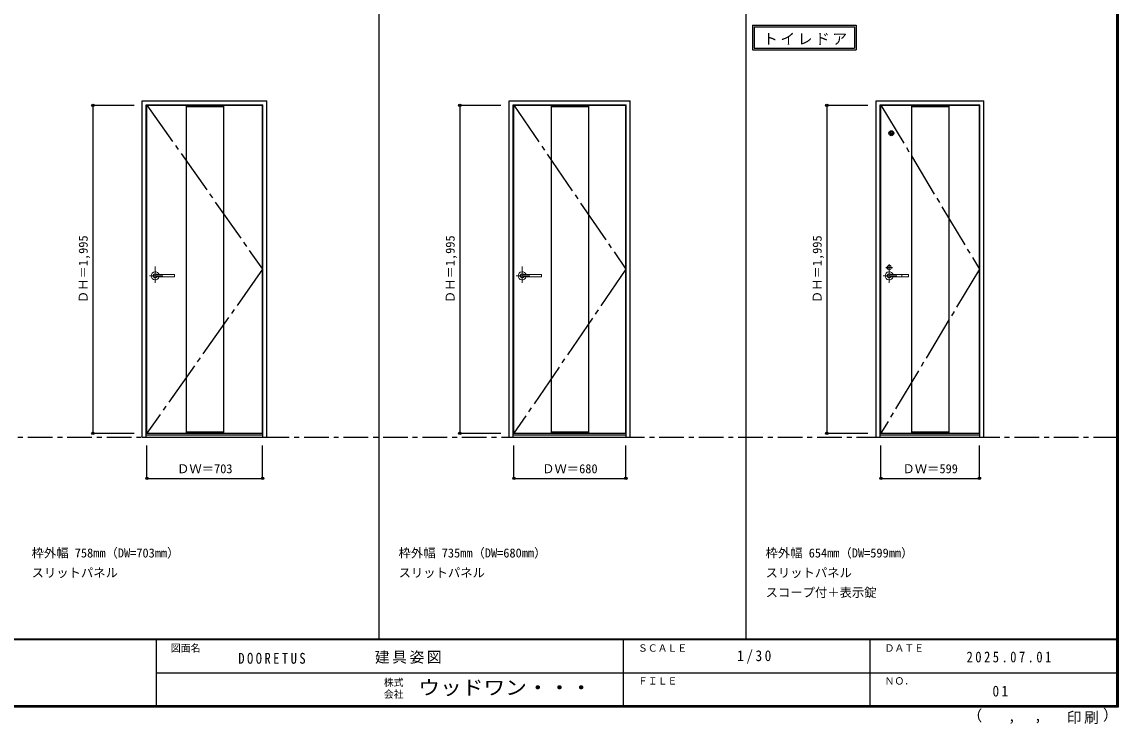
# Model space of a CAD drawing. Units: millimetres, scale not verified. Extents: x -6000 to 5700, y -4307 to 4260.
# Drawn here: x -966 to 5700, y -4307 to -36 of the extents above; entities that cross this region are included whole.
import ezdxf
from ezdxf.enums import TextEntityAlignment as Align

# ---------------------------------------------------------------- set-up
doc = ezdxf.new("R2010")
doc.units = ezdxf.units.MM
doc.header["$LTSCALE"] = 30
doc.header["$PDMODE"] = 32
doc.header["$PDSIZE"] = 15
for name, pattern in [('CHAIN1', [8, 5, -1, 1, -1]), ('CHAIN2', [12, 9, -1, 1, -1]), ('DASHED1', [1.8, 1.2, -0.6])]:
    doc.linetypes.add(name, pattern=pattern)
for name, color, linetype in [('0-1_通り芯', 7, 'CHAIN1'), ('0-2_扉', 3, 'Continuous'), ('0-3_仕上げ', 3, 'Continuous'), ('0-4_枠', 3, 'Continuous'), ('0-7', 7, 'CHAIN2'), ('0-A_文字', 7, 'Continuous'), ('0-B_寸法', 7, 'Continuous'), ('0-C_ハッチ', 4, 'DASHED1'), ('F-1_枠', 6, 'Continuous'), ('F-A_文字', 7, 'Continuous')]:
    doc.layers.add(name, color=color, linetype=linetype)
doc.layers.add('0-5_レバー', color=7, linetype='Continuous', lineweight=18)
doc.styles.add('ＭＳ ゴシック', font='')
doc.styles.get('ＭＳ ゴシック').set_extended_font_data('MS Gothic')

msp = doc.modelspace()

# ---------------------------------------------------------------- linework, layer by layer
at = {"layer": '0-1_通り芯', "color": 4}
msp.add_line((4288.5, -1530), (4328.5, -1530), dxfattribs=at)
at = {"layer": '0-1_通り芯'}
msp.add_line((-5490, -2562.5), (5700, -2562.5), dxfattribs=at)
at = {"layer": '0-2_扉'}
for p, q in [((-205.2, -542.5), (497.8, -542.5)), ((-205.2, -2537.5), (-205.2, -542.5)), ((497.8, -2537.5), (497.8, -542.5)), ((2026.4, -542.5), (2706.4, -542.5)), ((2026.4, -2537.5), (2026.4, -542.5)), ((2706.4, -2537.5), (2706.4, -542.5)), ((4258, -542.5), (4857, -542.5)), ((4258, -2537.5), (4258, -542.5)), ((4857, -2537.5), (4857, -542.5)), ((-205.2, -2537.5), (497.8, -2537.5)), ((2026.4, -2537.5), (2706.4, -2537.5)), ((4258, -2537.5), (4857, -2537.5))]:
    msp.add_line(p, q, dxfattribs=at)
at = {"layer": '0-2_扉', "color": 7}
msp.add_circle((4321, -712.5), 15, dxfattribs=at)
at = {"layer": '0-3_仕上げ'}
for p, q in [((32.3, -542.5), (32.3, -2537.5)), ((260.3, -542.5), (260.3, -2537.5)), ((2252.4, -542.5), (2252.4, -2537.5)), ((2480.4, -542.5), (2480.4, -2537.5)), ((4443.5, -542.5), (4443.5, -2537.5)), ((4671.5, -542.5), (4671.5, -2537.5))]:
    msp.add_line(p, q, dxfattribs=at)
at = {"layer": '0-3_仕上げ', "color": 7}
for p, q in [((32.3, -550.5), (260.3, -550.5)), ((2252.4, -550.5), (2480.4, -550.5)), ((4443.5, -550.5), (4671.5, -550.5)), ((32.3, -2529.5), (260.3, -2529.5)), ((2252.4, -2529.5), (2480.4, -2529.5)), ((4443.5, -2529.5), (4671.5, -2529.5))]:
    msp.add_line(p, q, dxfattribs=at)
at = {"layer": '0-4_枠'}
for p, q in [((-234.2, -515.5), (523.8, -515.5)), ((-234.2, -2562.5), (-234.2, -515.5)), ((523.8, -2562.5), (523.8, -515.5)), ((1997.4, -515.5), (2732.4, -515.5)), ((1997.4, -2562.5), (1997.4, -515.5)), ((2732.4, -2562.5), (2732.4, -515.5)), ((4229, -515.5), (4883, -515.5)), ((4229, -2562.5), (4229, -515.5)), ((4883, -2562.5), (4883, -515.5)), ((-210.2, -539.5), (499.8, -539.5)), ((-210.2, -2562.5), (-210.2, -539.5)), ((499.8, -2562.5), (499.8, -539.5)), ((2021.4, -539.5), (2708.4, -539.5)), ((2021.4, -2562.5), (2021.4, -539.5)), ((2708.4, -2562.5), (2708.4, -539.5)), ((4253, -539.5), (4859, -539.5)), ((4253, -2562.5), (4253, -539.5)), ((4859, -2562.5), (4859, -539.5)), ((-234.2, -2562.5), (523.8, -2562.5)), ((-210.2, -2547.5), (499.8, -2547.5)), ((1997.4, -2562.5), (2732.4, -2562.5)), ((2021.4, -2547.5), (2708.4, -2547.5)), ((4229, -2562.5), (4883, -2562.5)), ((4253, -2547.5), (4859, -2547.5))]:
    msp.add_line(p, q, dxfattribs=at)
at = {"layer": '0-5_レバー', "color": 4, "linetype": 'CHAIN1'}
for p, q in [((-154.7, -1523.54), (-154.7, -1623.39)), ((2076.9, -1523.54), (2076.9, -1623.39)), ((4308.5, -1510), (4308.5, -1623.39)), ((-107.9, -1580), (-190.92, -1580)), ((2123.7, -1580), (2040.68, -1580)), ((4355.3, -1580), (4272.28, -1580))]:
    msp.add_line(p, q, dxfattribs=at)
at = {"layer": '0-5_レバー'}
for p, q in [((-37.7, -1580), (-37.7, -1574.51)), ((-37.7, -1580), (-37.7, -1585.5)), ((2193.9, -1580), (2193.9, -1574.51)), ((2193.9, -1580), (2193.9, -1585.5)), ((4385, -1580), (4385, -1574.51)), ((4385, -1580), (4385, -1585.5)), ((4425.5, -1580), (4425.5, -1574.51)), ((4425.5, -1580), (4425.5, -1585.5))]:
    msp.add_line(p, q, dxfattribs=at)
for points in [[(-144.74, -1573.01), (-145.51, -1572.22), (-147.48, -1570.85), (-149.73, -1569.84), (-152.16, -1569.21), (-154.7, -1569), (-157.24, -1569.21), (-159.67, -1569.84), (-161.92, -1570.85), (-163.89, -1572.22), (-165.51, -1573.89), (-166.71, -1575.79), (-167.45, -1577.85), (-167.7, -1580), (-167.45, -1582.15), (-166.71, -1584.21), (-165.51, -1586.11), (-163.89, -1587.78), (-161.92, -1589.15), (-159.67, -1590.16), (-157.24, -1590.79), (-154.7, -1591), (-152.16, -1590.79), (-149.73, -1590.16), (-147.48, -1589.15), (-145.51, -1587.78), (-144.74, -1586.99)], [(-39.2, -1573), (-48.93, -1573), (-59.11, -1573), (-68.71, -1573), (-77.7, -1573), (-86.11, -1573), (-93.92, -1573), (-100.74, -1573), (-107.04, -1573), (-112.8, -1573), (-118.05, -1573), (-122.84, -1573), (-127.5, -1573), (-131.7, -1573), (-135.45, -1573), (-137.45, -1573), (-139.3, -1573), (-141.31, -1573.01), (-143.72, -1573.01), (-145.21, -1573.01), (-146.75, -1573.01), (-148.27, -1573.01), (-149.37, -1573.01), (-149.83, -1573.01), (-149.83, -1573.02)], [(-149.68, -1586.99), (-149.55, -1586.99), (-149.11, -1586.99), (-148.39, -1586.99), (-147.37, -1586.99), (-146.11, -1586.99), (-144.76, -1586.99), (-141.9, -1586.99), (-138.92, -1587), (-135.9, -1587), (-132.86, -1587), (-129.79, -1587), (-126.71, -1587), (-122.71, -1587), (-118.3, -1587), (-113.33, -1587), (-107.8, -1587), (-101.71, -1587), (-95.06, -1587), (-87.85, -1587), (-79.26, -1587), (-70, -1587), (-60.06, -1587), (-49.45, -1587), (-39.2, -1587)], [(-39.2, -1573), (-48.28, -1573), (-48.68, -1573)], [(2086.86, -1573.01), (2086.09, -1572.22), (2084.12, -1570.85), (2081.88, -1569.84), (2079.44, -1569.21), (2076.9, -1569), (2074.36, -1569.21), (2071.93, -1569.84), (2069.68, -1570.85), (2067.71, -1572.22), (2066.09, -1573.89), (2064.89, -1575.79), (2064.15, -1577.85), (2063.9, -1580), (2064.15, -1582.15), (2064.89, -1584.21), (2066.09, -1586.11), (2067.71, -1587.78), (2069.68, -1589.15), (2071.93, -1590.16), (2074.36, -1590.79), (2076.9, -1591), (2079.44, -1590.79), (2081.88, -1590.16), (2084.12, -1589.15), (2086.09, -1587.78), (2086.86, -1586.99)], [(2192.4, -1573), (2182.67, -1573), (2172.49, -1573), (2162.89, -1573), (2153.9, -1573), (2145.49, -1573), (2137.68, -1573), (2130.86, -1573), (2124.56, -1573), (2118.8, -1573), (2113.55, -1573), (2108.76, -1573), (2104.11, -1573), (2099.9, -1573), (2096.15, -1573), (2094.15, -1573), (2092.3, -1573), (2090.29, -1573.01), (2087.88, -1573.01), (2086.39, -1573.01), (2084.85, -1573.01), (2083.33, -1573.01), (2082.23, -1573.01), (2081.77, -1573.01), (2081.77, -1573.02)], [(2081.92, -1586.99), (2082.05, -1586.99), (2082.49, -1586.99), (2083.21, -1586.99), (2084.23, -1586.99), (2085.49, -1586.99), (2086.84, -1586.99), (2089.7, -1586.99), (2092.68, -1587), (2095.7, -1587), (2098.74, -1587), (2101.81, -1587), (2104.89, -1587), (2108.89, -1587), (2113.3, -1587), (2118.27, -1587), (2123.8, -1587), (2129.89, -1587), (2136.54, -1587), (2143.75, -1587), (2152.34, -1587), (2161.6, -1587), (2171.54, -1587), (2182.15, -1587), (2192.4, -1587)], [(2192.4, -1573), (2183.32, -1573), (2182.92, -1573)], [(4318.46, -1573.01), (4317.69, -1572.22), (4315.72, -1570.85), (4313.48, -1569.84), (4311.04, -1569.21), (4308.5, -1569), (4305.96, -1569.21), (4303.53, -1569.84), (4301.28, -1570.85), (4299.31, -1572.22), (4297.69, -1573.89), (4296.49, -1575.79), (4295.75, -1577.85), (4295.5, -1580), (4295.75, -1582.15), (4296.49, -1584.21), (4297.69, -1586.11), (4299.31, -1587.78), (4301.28, -1589.15), (4303.53, -1590.16), (4305.96, -1590.79), (4308.5, -1591), (4311.04, -1590.79), (4313.48, -1590.16), (4315.72, -1589.15), (4317.69, -1587.78), (4318.46, -1586.99)], [(4424, -1573), (4414.27, -1573), (4404.09, -1573), (4394.49, -1573), (4385.5, -1573), (4377.09, -1573), (4369.28, -1573), (4362.46, -1573), (4356.16, -1573), (4350.4, -1573), (4345.15, -1573), (4340.36, -1573), (4335.71, -1573), (4331.5, -1573), (4327.75, -1573), (4325.75, -1573), (4323.9, -1573), (4321.89, -1573.01), (4319.48, -1573.01), (4317.99, -1573.01), (4316.45, -1573.01), (4314.93, -1573.01), (4313.83, -1573.01), (4313.37, -1573.01), (4313.37, -1573.02)], [(4313.52, -1586.99), (4313.65, -1586.99), (4314.09, -1586.99), (4314.81, -1586.99), (4315.83, -1586.99), (4317.09, -1586.99), (4318.44, -1586.99), (4321.3, -1586.99), (4324.28, -1587), (4327.3, -1587), (4330.34, -1587), (4333.41, -1587), (4336.49, -1587), (4340.49, -1587), (4344.9, -1587), (4349.87, -1587), (4355.4, -1587), (4361.49, -1587), (4368.14, -1587), (4375.35, -1587), (4383.94, -1587), (4393.2, -1587), (4403.14, -1587), (4413.75, -1587), (4424, -1587)], [(4383.5, -1573), (4374.42, -1573), (4374.02, -1573)], [(4424, -1573), (4414.92, -1573), (4414.52, -1573)]]:
    msp.add_lwpolyline(points, dxfattribs=at)
at = {"layer": '0-5_レバー', "color": 4}
msp.add_circle((4308.5, -1530), 13, dxfattribs=at)
at = {"layer": '0-5_レバー'}
for centre, radius, start, end in [((-154.7, -1580), 24.55, 16.59952, 343.36736), ((-39.2, -1574.5), 1.5, 0.00847, 89.9163), ((-39.2, -1574.5), 1.5, 360, 90.17419), ((-39.2, -1585.5), 1.5, 270.16419, 0), ((-39.2, -1585.5), 1.5, 269.91059, 359.99153), ((2076.9, -1580), 24.55, 16.59952, 343.36736), ((2192.4, -1574.5), 1.5, 0.00847, 89.9163), ((2192.4, -1574.5), 1.5, 360, 90.17419), ((2192.4, -1585.5), 1.5, 270.16419, 0), ((2192.4, -1585.5), 1.5, 269.91059, 359.99153), ((4308.5, -1580), 24.55, 16.59952, 343.36736), ((4383.5, -1574.5), 1.5, 0.00847, 89.9163), ((4383.5, -1574.5), 1.5, 360, 90.17419), ((4383.5, -1585.5), 1.5, 270.16419, 0), ((4383.5, -1585.5), 1.5, 269.91059, 359.99153), ((4424, -1574.5), 1.5, 0.00847, 89.9163), ((4424, -1574.5), 1.5, 360, 90.17419), ((4424, -1585.5), 1.5, 270.16419, 0), ((4424, -1585.5), 1.5, 269.91059, 359.99153)]:
    msp.add_arc(centre, radius, start, end, dxfattribs=at)
at = {"layer": '0-7'}
for p, q in [((2026.4, -542.5), (2706.4, -1540)), ((2706.4, -1540), (2026.4, -2537.5))]:
    msp.add_line(p, q, dxfattribs=at)
for points in [[(-205.2, -542.5), (497.8, -1540), (-205.2, -2537.5)], [(4258, -542.5), (4857, -1540), (4258, -2537.5)]]:
    msp.add_lwpolyline(points, dxfattribs=at)
at = {"layer": '0-A_文字'}
for p, q in [((3476.4, -55.5), (3476.4, -205.5)), ((3486.4, -65.5), (3486.4, -195.5)), ((3486.4, -65.5), (4097.43, -65.5)), ((4097.43, -65.5), (4097.43, -195.5)), ((3486.4, -195.5), (4097.43, -195.5)), ((3476.4, -205.5), (4107.43, -205.5))]:
    msp.add_line(p, q, dxfattribs=at)
msp.add_lwpolyline([(3476.4, -55.5), (4107.43, -55.5), (4107.43, -205.5)], dxfattribs=at)
at = {"layer": '0-B_寸法', "color": 4}
for p, q in [((-534.2, -542.5), (-284.2, -542.5)), ((-534.2, -542.5), (-534.2, -2537.5)), ((1697.4, -542.5), (1947.4, -542.5)), ((1697.4, -542.5), (1697.4, -2537.5)), ((3929, -542.5), (4179, -542.5)), ((3929, -542.5), (3929, -2537.5)), ((-534.2, -2537.5), (-284.2, -2537.5)), ((1697.4, -2537.5), (1947.4, -2537.5)), ((3929, -2537.5), (4179, -2537.5)), ((-205.2, -2812.5), (-205.2, -2612.5)), ((497.8, -2812.5), (497.8, -2612.5)), ((2026.4, -2812.5), (2026.4, -2612.5)), ((2706.4, -2812.5), (2706.4, -2612.5)), ((4258, -2812.5), (4258, -2612.5)), ((4857, -2812.5), (4857, -2612.5)), ((-205.2, -2812.5), (497.8, -2812.5)), ((2026.4, -2812.5), (2706.4, -2812.5)), ((4258, -2812.5), (4857, -2812.5))]:
    msp.add_line(p, q, dxfattribs=at)
at = {"layer": '0-B_寸法'}
for p in [(-534.2, -542.5), (1697.4, -542.5), (3929, -542.5), (-534.2, -2537.5), (1697.4, -2537.5), (3929, -2537.5), (-205.2, -2812.5), (497.8, -2812.5), (2026.4, -2812.5), (2706.4, -2812.5), (4258, -2812.5), (4857, -2812.5)]:
    msp.add_point(p, dxfattribs=at)
at = {"layer": '0-C_ハッチ'}
for p, q in [((4309.5, -717.4), (4325.9, -701)), ((4309.58, -707.43), (4315.93, -701.08)), ((4313.97, -722.83), (4331.33, -705.47)), ((4321.72, -724.98), (4333.48, -713.22))]:
    msp.add_line(p, q, dxfattribs=at)
at = {"layer": 'F-1_枠'}
for p, q in [((1204.8, 4175), (1204.8, -3790)), ((3436.4, 4175), (3436.4, -3790)), ((5690, 4175), (5690, -4205)), ((5695, 4175), (5695, -4205)), ((5700, 4175), (5700, -4205)), ((5700, -3790), (-6000, -3790)), ((5700, -3795), (-6000, -3795)), ((-150, -3795), (-150, -4195)), ((2690, -3795), (2690, -4195)), ((4190, -3795), (4190, -4195)), ((-150, -3995), (5690, -3995.01)), ((5700, -4195), (-6000, -4195)), ((5700, -4200), (-6000, -4200)), ((5700, -4205), (-6000, -4205))]:
    msp.add_line(p, q, dxfattribs=at)

# ---------------------------------------------------------------- texts
at = {"layer": '0-A_文字', "style": 'ＭＳ ゴシック'}
for s, p in [('枠外幅 758mm（DW=703mm）', (-906.8, -3310)), ('枠外幅 735mm（DW=680mm）', (1324.8, -3310)), ('枠外幅 654mm（DW=599mm）', (3556.4, -3310)), ('スリットパネル', (-906.8, -3430)), ('スリットパネル', (1324.8, -3430)), ('スリットパネル', (3556.4, -3430)), ('スコープ付＋表示錠', (3556.4, -3550))]:
    msp.add_text(s, height=54.99, dxfattribs=at).set_placement(p, align=Align.BOTTOM_LEFT)
at = {"layer": '0-A_文字', "insert": (3541.06, -175.5), "char_height": 65.98, "attachment_point": 7, "style": 'ＭＳ ゴシック'}
msp.add_mtext('\\T1.17;トイレドア', dxfattribs=at)
at = {"layer": '0-B_寸法', "style": 'ＭＳ ゴシック'}
for p in [(-549.2, -1746.25), (1682.4, -1746.25), (3914, -1746.25)]:
    msp.add_text('ＤＨ＝1,995', height=54.99, rotation=90, dxfattribs=at).set_placement(p, align=Align.BOTTOM_LEFT)
for s, p in [('ＤＷ＝703', (-22.45, -2797.5)), ('ＤＷ＝680', (2197.65, -2797.5)), ('ＤＷ＝599', (4388.75, -2797.5))]:
    msp.add_text(s, height=54.99, dxfattribs=at).set_placement(p, align=Align.BOTTOM_LEFT)
at = {"layer": 'F-A_文字', "style": 'ＭＳ ゴシック'}
for s, height, p in [('図面名', 43.99, (-60, -3880)), ('ＳＣＡＬＥ', 43.99, (2780, -3880)), ('ＤＡＴＥ', 43.99, (4280, -3880)), ('株式', 43.99, (1235, -4089)), ('ＦＩＬＥ', 43.99, (2780, -4080)), ('ＮＯ．', 43.99, (4280, -4080)), ('会社', 43.99, (1235, -4161)), ('（', 65.98, (4784.03, -4308.31)), ('）', 65.98, (5608.4, -4304.13)), (',', 65.98, (5031.28, -4308.31)), (',', 65.98, (5190.2, -4305.53))]:
    msp.add_text(s, height=height, dxfattribs=at).set_placement(p, align=Align.BOTTOM_LEFT)
at = {"layer": 'F-A_文字', "style": 'ＭＳ ゴシック', "width": 1.1}
msp.add_text('ウッドワン・・・', height=87.98, dxfattribs=at).set_placement((1445, -4155), align=Align.BOTTOM_LEFT)
at = {"layer": 'F-A_文字', "char_height": 65.98, "attachment_point": 7, "style": 'ＭＳ ゴシック'}
for s, insert in [('\\T1.17;建具姿図', (1180.42, -3940)), ('\\T1.38;\\W0.9;1/30', (3383.75, -3940)), ('\\T1.39;\\W0.85;DOORETUS', (350, -3940.79)), ('\\T1.39;\\W0.85;2025.07.01', (4778.75, -3932.5)), ('\\T1.36;\\W0.9;01', (4936.25, -4140)), ('\\T1.17;印刷', (5388.15, -4306.92))]:
    msp.add_mtext(s, dxfattribs=dict(at, insert=insert))

doc.saveas('drawing.dxf')
